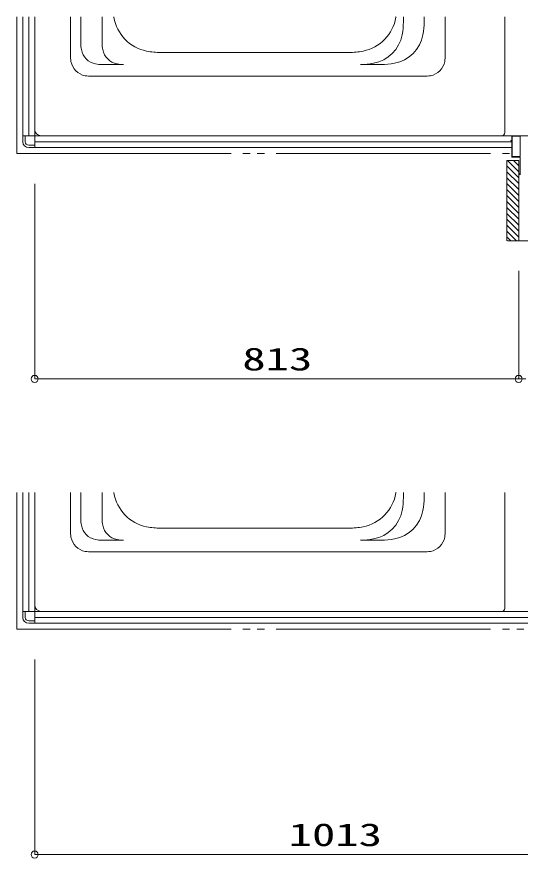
# Model space of a CAD drawing. Units: millimetres on the paper. Extents: x -305 to 305, y -152 to 152.
# Drawn here: x -244.9 to -202.6, y -68.2 to 2.6 of the extents above; entities that cross this region are included whole.
import ezdxf
from ezdxf.enums import TextEntityAlignment as Align

# ---------------------------------------------------------------- set-up
doc = ezdxf.new("R2010")
doc.units = ezdxf.units.MM
doc.linetypes.add('LONG_DOUBLE_CHAIN', pattern=[21.8, 18, -1, 0.6, -0.6, 0.6, -1])
doc.layers.add('0-0_0', color=7, linetype='Continuous', lineweight=9)
doc.layers.add('0-1_VIEW0001', color=7, linetype='Continuous', lineweight=9)
doc.styles.add('ＭＳ ゴシック', font='')
doc.styles.get('ＭＳ ゴシック').set_extended_font_data('MS Gothic')

# ---------------------------------------------------------------- blocks, each defined once
blk = doc.blocks.new('_ORIGIN')
at = {"layer": '0-0_0'}
blk.add_line((0, 0), (-1, 0), dxfattribs=at)
blk.add_circle((0, 0), 0.5, dxfattribs=at)

msp = doc.modelspace()

# ---------------------------------------------------------------- linework, layer by layer
at = {"layer": '0-1_VIEW0001', "linetype": 'LONG_DOUBLE_CHAIN'}
for p, q in [((-244.934, 2.574), (-244.934, -8.926)), ((-244.934, -8.926), (-203.359, -8.926)), ((-244.934, -37.426), (-244.934, -48.926)), ((-244.934, -48.926), (-193.359, -48.926))]:
    msp.add_line(p, q, dxfattribs=at)
at = {"layer": '0-1_VIEW0001'}
for p, q in [((-244.434, 2.574), (-244.434, -7.426)), ((-243.934, -7.426), (-243.934, 2.574)), ((-243.434, -8.426), (-243.434, 2.574)), ((-243.434, -6.877), (-243.434, 2.573)), ((-240.434, -0.629), (-240.434, 2.573)), ((-239.565, 2.573), (-239.565, 0.362)), ((-237.765, 2.573), (-237.765, 0.362)), ((-212.46, 2.573), (-212.46, 2.16)), ((-210.71, 2.573), (-210.71, 2.16)), ((-208.934, 2.573), (-208.934, -0.629)), ((-203.934, 2.573), (-203.934, -7.177)), ((-232.837, -0.427), (-217.032, -0.427)), ((-235.968, -1.435), (-237.767, -1.435)), ((-216.056, -1.435), (-214.306, -1.435)), ((-238.637, -2.427), (-210.732, -2.427)), ((-244.434, -7.426), (-244.034, -7.426)), ((-244.434, -7.426), (-244.434, -7.926)), ((-244.234, -7.426), (-244.234, -7.926)), ((-242.884, -7.427), (-204.184, -7.427)), ((-203.359, -7.477), (-203.359, -7.812)), ((-203.314, -7.487), (-203.314, -9.167)), ((-203.311, -7.427), (-201.885, -7.427)), ((-202.674, -7.472), (-203.299, -7.472)), ((-202.659, -9.167), (-202.659, -7.487)), ((-243.934, -8.226), (-243.434, -8.226)), ((-243.934, -8.426), (-243.434, -8.426)), ((-203.359, -7.926), (-243.434, -7.926)), ((-243.434, -8.426), (-243.434, -8.026)), ((-243.434, -8.426), (-203.359, -8.426)), ((-203.359, -8.426), (-243.434, -8.426)), ((-203.434, -7.837), (-203.434, -7.857)), ((-203.374, -7.827), (-203.424, -7.827)), ((-203.424, -7.867), (-203.374, -7.867)), ((-203.359, -7.882), (-203.359, -9.177)), ((-203.299, -9.182), (-202.674, -9.182)), ((-203.759, -16.252), (-203.759, -9.502)), ((-202.76, -9.502), (-203.759, -9.502)), ((-202.759, -10.452), (-203.709, -9.502)), ((-203.309, -9.227), (-202.674, -9.227)), ((-202.759, -9.952), (-203.209, -9.502)), ((-202.759, -16.252), (-202.759, -9.502)), ((-202.659, -9.242), (-202.659, -10.612)), ((-202.759, -10.952), (-203.759, -9.952)), ((-202.759, -11.452), (-203.759, -10.452)), ((-202.759, -11.952), (-203.759, -10.952)), ((-202.674, -10.627), (-202.744, -10.627)), ((-202.744, -10.677), (-202.624, -10.677)), ((-243.434, -11.467), (-243.434, -27.875)), ((-202.759, -12.452), (-203.759, -11.452)), ((-202.759, -12.952), (-203.759, -11.952)), ((-202.759, -13.452), (-203.759, -12.452)), ((-202.759, -13.952), (-203.759, -12.952)), ((-202.759, -14.452), (-203.759, -13.452)), ((-202.759, -14.952), (-203.759, -13.952)), ((-202.759, -15.447), (-203.759, -14.447)), ((-202.759, -15.942), (-203.759, -14.942)), ((-202.944, -16.252), (-203.759, -15.437)), ((-203.439, -16.252), (-203.759, -15.932)), ((-203.708, -16.252), (-163.109, -16.252)), ((-202.769, -18.792), (-202.769, -27.875)), ((-202.769, -18.792), (-202.769, -27.875)), ((-242.834, -27.875), (-203.369, -27.875)), ((-244.434, -37.426), (-244.434, -47.426)), ((-243.934, -47.426), (-243.934, -37.426)), ((-243.434, -48.426), (-243.434, -37.426)), ((-243.434, -46.877), (-243.434, -37.427)), ((-240.434, -40.629), (-240.434, -37.427)), ((-239.565, -37.427), (-239.565, -39.638)), ((-237.765, -37.427), (-237.765, -39.638)), ((-212.46, -37.427), (-212.46, -37.84)), ((-210.71, -37.427), (-210.71, -37.84)), ((-208.934, -37.427), (-208.934, -40.629)), ((-203.934, -37.427), (-203.934, -47.177)), ((-232.837, -40.427), (-217.032, -40.427)), ((-235.968, -41.435), (-237.767, -41.435)), ((-216.056, -41.435), (-214.306, -41.435)), ((-238.637, -42.427), (-210.732, -42.427)), ((-244.434, -47.426), (-244.034, -47.426)), ((-244.434, -47.426), (-244.434, -47.926)), ((-244.234, -47.426), (-244.234, -47.926)), ((-193.359, -47.926), (-243.434, -47.926)), ((-243.434, -48.426), (-243.434, -48.026)), ((-242.884, -47.427), (-204.184, -47.427)), ((-243.934, -48.226), (-243.434, -48.226)), ((-243.934, -48.426), (-243.434, -48.426)), ((-243.434, -48.426), (-193.359, -48.426)), ((-193.359, -48.426), (-243.434, -48.426)), ((-243.434, -51.467), (-243.434, -67.875)), ((-242.834, -67.875), (-193.359, -67.875))]:
    msp.add_line(p, q, dxfattribs=at)
for points in [[(-201.885, -7.426), (-244.434, -7.426), (-244.434, 2.574)], [(-193.309, -47.426), (-244.434, -47.426), (-244.434, -37.426)]]:
    msp.add_lwpolyline(points, dxfattribs=at)
for centre, radius, start, end in [((-229.884, 3.713), 7, 189.37107, 189.69632), ((-233.334, 3.123), 3.5, 189.69632, 258.52166), ((-216.534, 3.123), 3.5, 281.47834, 350.30368), ((-219.984, 3.713), 7, 350.23915, 350.62892), ((-218.46, 2.16), 6, 349.52469, 0), ((-216.71, 2.16), 6, 349.52469, 0), ((-215.51, 1.615), 3, 280.47532, 349.52469), ((-213.76, 1.615), 3, 280.47532, 349.52469), ((-236.565, 0.362), 3, 179.99999, 190.47532), ((-234.765, 0.362), 3, 179.99999, 190.47532), ((-237.434, -0.629), 3, 179.99999, 190.47532), ((-238.04, 0.09), 1.5, 190.47532, 259.52469), ((-236.24, 0.09), 1.5, 190.47532, 259.52469), ((-232.837, 5.573), 6, 258.52166, 270), ((-217.032, 5.573), 6, 270, 281.47834), ((-211.934, -0.629), 3, 349.52469, 0), ((-238.909, -0.902), 1.5, 190.47532, 259.52469), ((-237.767, 1.565), 3, 259.52469, 270), ((-235.968, 1.565), 3, 259.52469, 270), ((-216.056, 4.565), 6, 270, 280.47532), ((-214.306, 4.565), 6, 270, 280.47532), ((-210.459, -0.902), 1.5, 280.47531, 349.52469), ((-238.637, 0.573), 3, 259.52469, 270), ((-210.732, 0.573), 3, 270, 280.47532), ((-242.884, -6.877), 0.55, 179.99999, 270), ((-204.184, -7.177), 0.25, 270, 0), ((-203.309, -7.477), 0.05, 90, 180), ((-203.299, -7.487), 0.015, 90, 180), ((-202.674, -7.487), 0.015, 0, 90), ((-243.934, -7.926), 0.5, 180, 270), ((-243.934, -7.926), 0.3, 180, 270), ((-203.424, -7.837), 0.01, 90, 180), ((-203.424, -7.857), 0.01, 180, 270), ((-203.374, -7.812), 0.015, 270, 0), ((-203.374, -7.882), 0.015, 0, 90), ((-203.309, -9.177), 0.05, 180, 270), ((-203.299, -9.167), 0.015, 180, 270), ((-202.674, -9.167), 0.015, 270, 0), ((-202.674, -9.242), 0.015, 0, 90), ((-202.674, -10.612), 0.015, 270, 0), ((-202.744, -10.642), 0.015, 90, 180), ((-202.744, -10.662), 0.015, 180, 270), ((-229.884, -36.287), 7, 189.37107, 189.69632), ((-233.334, -36.877), 3.5, 189.69632, 258.52166), ((-216.534, -36.877), 3.5, 281.47834, 350.30368), ((-219.984, -36.287), 7, 350.23915, 350.62892), ((-218.46, -37.84), 6, 349.52469, 0), ((-216.71, -37.84), 6, 349.52469, 0), ((-215.51, -38.385), 3, 280.47532, 349.52469), ((-213.76, -38.385), 3, 280.47532, 349.52469), ((-236.565, -39.638), 3, 179.99999, 190.47532), ((-238.04, -39.91), 1.5, 190.47532, 259.52469), ((-234.765, -39.638), 3, 179.99999, 190.47532), ((-236.24, -39.91), 1.5, 190.47532, 259.52469), ((-232.837, -34.427), 6, 258.52166, 270), ((-217.032, -34.427), 6, 270, 281.47834), ((-237.434, -40.629), 3, 179.99999, 190.47532), ((-211.934, -40.629), 3, 349.52469, 0), ((-238.909, -40.902), 1.5, 190.47532, 259.52469), ((-237.767, -38.435), 3, 259.52469, 270), ((-235.968, -38.435), 3, 259.52469, 270), ((-216.056, -35.435), 6, 270, 280.47532), ((-214.306, -35.435), 6, 270, 280.47532), ((-210.459, -40.902), 1.5, 280.47531, 349.52469), ((-238.637, -39.427), 3, 259.52469, 270), ((-210.732, -39.427), 3, 270, 280.47532), ((-242.884, -46.877), 0.55, 180, 270), ((-204.184, -47.177), 0.25, 270, 0), ((-243.934, -47.926), 0.5, 180, 270), ((-243.934, -47.926), 0.3, 180, 270)]:
    msp.add_arc(centre, radius, start, end, dxfattribs=at)

# ---------------------------------------------------------------- block references
at = {"layer": '0-1_VIEW0001', "xscale": 0.6, "yscale": 0.6, "rotation": 180}
for p in [(-243.434, -27.875), (-202.769, -27.875), (-243.434, -67.875)]:
    msp.add_blockref('_ORIGIN', p, dxfattribs=at)
at = {"layer": '0-1_VIEW0001', "xscale": 0.6, "yscale": 0.6}
msp.add_blockref('_ORIGIN', (-202.769, -27.875), dxfattribs=at)

# ---------------------------------------------------------------- texts
at = {"layer": '0-1_VIEW0001', "style": 'ＭＳ ゴシック', "width": 1.5}
for s, p in [('813', (-225.99, -27.736)), ('1013', (-222.095, -67.736))]:
    msp.add_text(s, height=1.921, dxfattribs=at).set_placement(p, align=Align.BOTTOM_LEFT)

doc.saveas('drawing.dxf')
